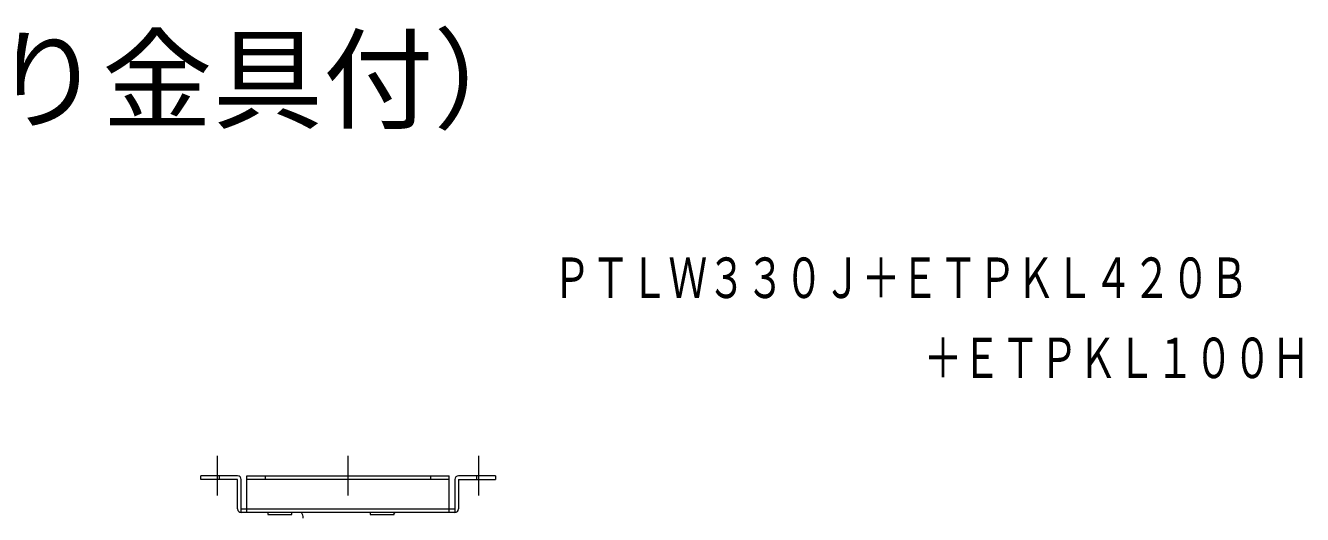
# Model space of a CAD drawing. Units: millimetres, scale not verified. Extents: x -63 to 62, y -56 to 57.
# Drawn here: x 13.74 to 59.97, y 39.11 to 56.81 of the extents above; entities that cross this region are included whole.
import ezdxf
from ezdxf.enums import TextEntityAlignment as Align

# ---------------------------------------------------------------- set-up
doc = ezdxf.new("R2010")
doc.units = ezdxf.units.MM
doc.header["$LTSCALE"] = 0.125
doc.linetypes.add('USER1', pattern=[28.575, 19.05, -3.175, 3.175, -3.175])
doc.layers.add('0-1_MOJI1', color=7, linetype='Continuous')
doc.layers.add('0-3_TOUROKU', color=7, linetype='Continuous')
doc.layers.add('0-5_GAIKEI', color=1, linetype='Continuous', lineweight=18)
doc.styles.add('ＭＳ ゴシック', font='')
doc.styles.get('ＭＳ ゴシック').set_extended_font_data('MS Gothic')

msp = doc.modelspace()

# ---------------------------------------------------------------- linework, layer by layer
at = {"layer": '0-5_GAIKEI', "color": 9, "linetype": 'USER1'}
for p, q in [((20.6815, 39.7934), (20.6815, 41.2267)), ((25.4148, 39.7934), (25.4148, 41.2267)), ((30.1481, 39.7934), (30.1481, 41.2267))]:
    msp.add_line(p, q, dxfattribs=at)
at = {"layer": '0-5_GAIKEI', "color": 7}
for p, q in [((20.0815, 40.3767), (20.0815, 40.5101)), ((21.4148, 40.5101), (20.0815, 40.5101)), ((21.4148, 40.3767), (20.0815, 40.3767)), ((21.4148, 39.3101), (21.4148, 40.3767)), ((21.5481, 39.3101), (21.5481, 40.3767)), ((21.7481, 40.5101), (29.0815, 40.5101)), ((21.7481, 39.3101), (21.7481, 40.5101)), ((29.0815, 39.3101), (29.0815, 40.5101)), ((29.2815, 40.3767), (29.2815, 39.3101)), ((30.7481, 40.5101), (29.4148, 40.5101)), ((29.4148, 40.3767), (30.7481, 40.3767)), ((29.4148, 40.3767), (29.4148, 39.3101)), ((30.7481, 40.5101), (30.7481, 40.3767)), ((21.5481, 39.3101), (21.7481, 39.3101)), ((29.0815, 39.3101), (29.2815, 39.3101)), ((29.2815, 39.1767), (21.5481, 39.1767))]:
    msp.add_line(p, q, dxfattribs=at)
at = {"layer": '0-5_GAIKEI'}
for p, q in [((20.7481, 40.5101), (20.7481, 40.3767)), ((29.0815, 40.3767), (21.7481, 40.3767)), ((22.4148, 40.5101), (22.4148, 40.3767)), ((28.4148, 40.3767), (28.4148, 40.5101)), ((30.0815, 40.3767), (30.0815, 40.5101)), ((21.5481, 39.1767), (21.5481, 39.3101)), ((21.7481, 39.1767), (21.7481, 39.3101)), ((21.7481, 39.3101), (29.0815, 39.3101)), ((29.0815, 39.1767), (29.0815, 39.3101)), ((29.2815, 39.3101), (29.2815, 39.1767)), ((22.5148, 39.1767), (22.5148, 39.1101)), ((22.5148, 39.1101), (23.3815, 39.1101)), ((23.3815, 39.1101), (23.3815, 39.1767)), ((26.2148, 39.1767), (26.2148, 39.1101)), ((26.2148, 39.1101), (27.0815, 39.1101)), ((27.0815, 39.1101), (27.0815, 39.1767))]:
    msp.add_line(p, q, dxfattribs=at)
at = {"layer": '0-5_GAIKEI', "color": 7}
for centre, start, end in [((21.4148, 40.3767), 0, 90), ((29.4148, 40.3767), 90, 180), ((21.5481, 39.3101), 180, 270), ((29.2815, 39.3101), 270, 0)]:
    msp.add_arc(centre, 0.1333, start, end, dxfattribs=at)
at = {"layer": '0-5_GAIKEI'}
for centre, start, end in [((23.4615, 38.9767), 0, 36.87048), ((27.3681, 38.9767), 143.13079, 149.31578)]:
    msp.add_arc(centre, 0.3333, start, end, dxfattribs=at)

# ---------------------------------------------------------------- texts
at = {"layer": '0-1_MOJI1', "style": 'ＭＳ ゴシック'}
msp.add_text('液晶プロジェクター（天吊り金具付）', height=2.933, dxfattribs=at).set_placement((-35.5005, 52.5061), align=Align.BOTTOM_LEFT)
at = {"layer": '0-3_TOUROKU', "style": 'ＭＳ ゴシック', "width": 0.7}
for s, p in [('ＰＴＬＷ３３０Ｊ＋ＥＴＰＫＬ４２０Ｂ', (32.8194, 46.5061)), ('＋ＥＴＰＫＬ１００Ｈ', (46.2594, 43.6061))]:
    msp.add_text(s, height=1.466, dxfattribs=at).set_placement(p, align=Align.BOTTOM_LEFT)

doc.saveas('drawing.dxf')
